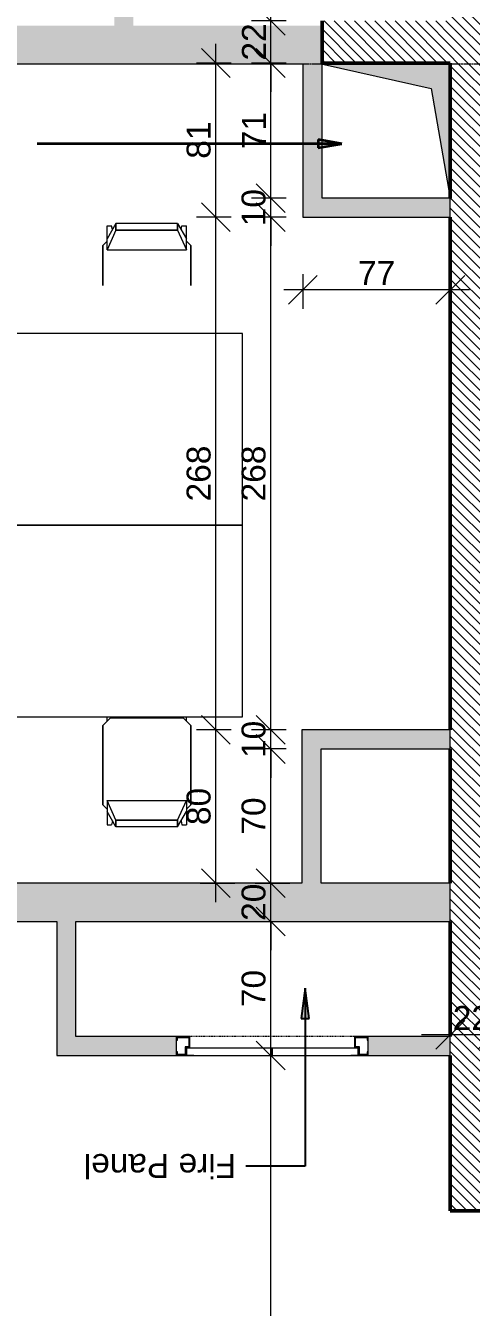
# Model space of a CAD drawing. Header units: centimetres. Extents: x -5566 to 5867, y -120 to 4683.
# Drawn here: x -4031 to -3798, y 1922 to 2590 of the extents above; entities that cross this region are included whole.
import ezdxf

# ---------------------------------------------------------------- set-up
doc = ezdxf.new("R2010")
doc.units = ezdxf.units.CM
doc.linetypes.add('Dash', pattern=[0.6, 0.3, -0.3])
doc.linetypes.add('Hidden_2', pattern=[0.6, 0.4, -0.2])
for name, color, linetype, lineweight in [('A-ANNO-DIMS', 211, 'Continuous', 5), ('A-DETL-GENF', 92, 'Continuous', 13), ('A-DETL-THIN', 151, 'Continuous', 15), ('A-DOOR', 31, 'Continuous', 13), ('A-DOOR-FRAM', 31, 'Continuous', 15), ('A-DOOR-HDLN', 31, 'Dash', 15), ('A-FLOR-OVHD', 1, 'Hidden_2', 18), ('A-WALL', 113, 'Continuous', 13), ('A-WALL-PATT', 111, 'Continuous', 20), ('G-ANNO-TEXT', 231, 'Continuous', 5), ('G-IMPT', 8, 'Continuous', 13), ('I-FURN', 30, 'Continuous', 13), ('I-WALL', 2, 'Continuous', 13)]:
    doc.layers.add(name, color=color, linetype=linetype, lineweight=lineweight)
doc.styles.add('Arial', font='arial.ttf', dxfattribs={"height": 12.5})
doc.dimstyles.new('100_200_2_5mm_Arial_cm', dxfattribs={"dimscale": 30.48, "dimtxt": 12.753242, "dimasz": 0.492126, "dimexe": 0.328084, "dimexo": 0.0625, "dimgap": 0.082021, "dimtad": 1, "dimdec": 0, "dimzin": 0, "dimdsep": 46, "dimtxsty": 'Arial', "dimblk1": 'OBLIQUE', "dimblk2": 'OBLIQUE', "dimsah": 1, "dimcen": 0.09, "dimdle": 0.328084, "dimazin": 0, "dimtfac": 1, "dimtdec": 4, "dimtix": 1, "dimtmove": 0, "dimatfit": 3, "dimfxl": 0.328084, "dimfxlon": 1, "dimtvp": 1, "dimtolj": 1, "dimtzin": 0, "dimlwd": 15, "dimlwe": 15, "dimarcsym": 2})
pattern_1 = [(315, (-4985, 4190.492), (2.6516504, 2.6516504), [])]

# ---------------------------------------------------------------- blocks, each defined once
blk = doc.blocks.new('AR_FUR_Table_Rec - L200xW100-373952-Level _9_00')
at = {"layer": 'I-FURN'}
for p, q in [((100, 50), (-100, 50)), ((-100, 50), (-100, -50)), ((100, -50), (100, 50)), ((-100, -50), (100, -50))]:
    blk.add_line(p, q, dxfattribs=at)
blk = doc.blocks.new('AR_FUR_Chair_Armless - 12ZSTG16_dwg-V15-Level _9_00')
at = {"layer": 'G-IMPT', "lineweight": 5}
for p, q in [((-57.45, 16.09), (-49.41, 20.68)), ((-57.45, 16.09), (-49.41, 20.68)), ((-56.3, 20.68), (-56.3, 18.38)), ((-49.41, 20.68), (-56.3, 20.68)), ((-54.01, 16.09), (-43.66, 20.68)), ((-54.01, 16.09), (-43.66, 20.68)), ((-43.66, 20.68), (-49.41, 20.68)), ((-48.26, 20.68), (-45.96, 22.98)), ((-45.96, 22.98), (-48.26, 20.68)), ((-45.96, 22.98), (-4.6, 22.98)), ((-4.6, 22.98), (-45.96, 22.98)), ((-43.66, 20.68), (-43.66, -20.68)), ((-0.53, 18.92), (-4.6, 22.98)), ((-0.53, 18.92), (-4.6, 22.98)), ((-2.3, 20.68), (0, 20.68)), ((-57.45, -16.09), (-57.45, 16.09)), ((-57.45, 16.09), (-54.01, 16.09)), ((-57.45, -16.09), (-57.45, 16.09)), ((-54.01, 16.09), (-57.45, 16.09)), ((-54.3, 17.89), (-56.3, 18.38)), ((-54.01, -16.09), (-54.01, 16.09)), ((-54.01, 16.09), (-54.01, -16.09)), ((-0.53, -18.92), (-0.53, 18.92)), ((-0.53, 18.92), (-0.53, -18.92)), ((0, 18.38), (-0.53, 18.03)), ((-57.45, -16.09), (-54.01, -16.09)), ((-57.45, -16.09), (-49.41, -20.68)), ((-54.01, -16.09), (-57.45, -16.09)), ((-57.45, -16.09), (-49.41, -20.68)), ((-54.3, -17.89), (-56.3, -18.38)), ((-56.3, -18.38), (-56.3, -20.68)), ((-54.01, -16.09), (-43.66, -20.68)), ((-54.01, -16.09), (-43.66, -20.68)), ((-4.6, -22.98), (-0.53, -18.92)), ((-0.53, -18.92), (-4.6, -22.98)), ((-0.53, -18.03), (0, -18.38)), ((-49.41, -20.68), (-56.3, -20.68)), ((-43.66, -20.68), (-49.41, -20.68)), ((-45.96, -22.98), (-48.26, -20.68)), ((-45.96, -22.98), (-48.26, -20.68)), ((-45.96, -22.98), (-4.6, -22.98)), ((-4.6, -22.98), (-45.96, -22.98)), ((-2.3, -20.68), (0, -20.68))]:
    blk.add_line(p, q, dxfattribs=at)
blk = doc.blocks.new('AR_FUR_Chair_Armless - AR_FUR_Chair_Armless-V16-Level _9_00')
blk.add_blockref('AR_FUR_Chair_Armless - 12ZSTG16_dwg-V15-Level _9_00', (0, 0))
blk = doc.blocks.new('AR_FUR_Chair_Armless - 12ZSTG16_dwg-385050-Level _9_00')
at = {"layer": 'G-IMPT', "lineweight": 5}
for p, q in [((-57.45, 16.09), (-49.41, 20.68)), ((-57.45, 16.09), (-49.41, 20.68)), ((-56.3, 20.68), (-56.3, 18.38)), ((-49.41, 20.68), (-56.3, 20.68)), ((-54.01, 16.09), (-43.66, 20.68)), ((-54.01, 16.09), (-43.66, 20.68)), ((-43.66, 20.68), (-49.41, 20.68)), ((-48.26, 20.68), (-45.96, 22.98)), ((-45.96, 22.98), (-48.26, 20.68)), ((-45.96, 22.98), (-25, 22.98)), ((-25, 22.98), (-45.96, 22.98)), ((-43.66, 20.68), (-43.66, -20.68)), ((-57.45, -16.09), (-57.45, 16.09)), ((-57.45, 16.09), (-54.01, 16.09)), ((-57.45, -16.09), (-57.45, 16.09)), ((-54.01, 16.09), (-57.45, 16.09)), ((-54.3, 17.89), (-56.3, 18.38)), ((-54.01, -16.09), (-54.01, 16.09)), ((-54.01, 16.09), (-54.01, -16.09)), ((-57.45, -16.09), (-54.01, -16.09)), ((-57.45, -16.09), (-49.41, -20.68)), ((-54.01, -16.09), (-57.45, -16.09)), ((-57.45, -16.09), (-49.41, -20.68)), ((-54.3, -17.89), (-56.3, -18.38)), ((-56.3, -18.38), (-56.3, -20.68)), ((-54.01, -16.09), (-43.66, -20.68)), ((-54.01, -16.09), (-43.66, -20.68)), ((-49.41, -20.68), (-56.3, -20.68)), ((-43.66, -20.68), (-49.41, -20.68)), ((-45.96, -22.98), (-48.26, -20.68)), ((-45.96, -22.98), (-48.26, -20.68)), ((-45.96, -22.98), (-25, -22.98)), ((-25, -22.98), (-45.96, -22.98))]:
    blk.add_line(p, q, dxfattribs=at)
blk = doc.blocks.new('AR_FUR_Chair_Armless - AR_FUR_Chair_Armless-1211962-Level _9_00')
at = {"extrusion": (0, 0, -1), "zscale": -1, "rotation": 180}
blk.add_blockref('AR_FUR_Chair_Armless - 12ZSTG16_dwg-385050-Level _9_00', (0, 0), dxfattribs=at)
blk = doc.blocks.new('AR_Int_Metal_Cab_Double - W100H200-1338297-Level _9_00')
at = {"layer": 'A-DOOR'}
for p, q in [((-44.8, 5), (-41, 5)), ((41, 5), (44.8, 5))]:
    blk.add_line(p, q, dxfattribs=at)
at = {"layer": 'A-DOOR', "lineweight": 15}
for p, q in [((0, 5), (-44.8, 5)), ((-44.8, 5), (-44.8, 1.2)), ((-44.8, 1.2), (0, 1.2)), ((0, 1.2), (0, 5)), ((44.8, 5), (0, 5)), ((0, 5), (0, 1.2)), ((0, 1.2), (44.8, 1.2)), ((44.8, 1.2), (44.8, 5))]:
    blk.add_line(p, q, dxfattribs=at)
at = {"layer": 'A-DOOR-FRAM'}
for p, q in [((-45, 5), (-50, 5)), ((-50, 5), (-50, 3)), ((-50, 3), (-49.5, 3)), ((-49.5, 3), (-49.5, 4.5)), ((-49.5, 4.5), (-45.5, 4.5)), ((-45.5, 4.5), (-45.5, 0.5)), ((-45.5, 0.5), (-43.5, 0.5)), ((-45, 1), (-45, 5)), ((-43, 1), (-45, 1)), ((-43.5, 0.5), (-43.5, -4.5)), ((-43, -5), (-43, 1)), ((45, 1), (43, 1)), ((43, 1), (43, -5)), ((43.5, -4.5), (43.5, 0.5)), ((43.5, 0.5), (45.5, 0.5)), ((50, 5), (45, 5)), ((45, 5), (45, 1)), ((45.5, 0.5), (45.5, 4.5)), ((45.5, 4.5), (49.5, 4.5)), ((49.5, 4.5), (49.5, 3)), ((49.5, 3), (50, 3)), ((50, 3), (50, 5)), ((-49.5, -3), (-50, -3)), ((-50, -3), (-50, -5)), ((-50, -5), (-43, -5)), ((-49.5, -4.5), (-49.5, -3)), ((-43.5, -4.5), (-49.5, -4.5)), ((43, -5), (50, -5)), ((49.5, -4.5), (43.5, -4.5)), ((50, -3), (49.5, -3)), ((49.5, -3), (49.5, -4.5)), ((50, -5), (50, -3))]:
    blk.add_line(p, q, dxfattribs=at)
at = {"layer": 'A-DOOR-HDLN'}
blk.add_line((-50, -5), (50, -5), dxfattribs=at)
blk = doc.blocks.new('_Oblique')
at = {"color": 0, "linetype": 'ByBlock', "lineweight": -2}
blk.add_line((-0.5, -0.5), (0.5, 0.5), dxfattribs=at)
blk = doc.blocks.new('DIMBLOCK33-Level _9_00')
at = {"layer": 'A-ANNO-DIMS', "color": 0, "lineweight": 15, "transparency": 16777216}
for p, q in [((-3809.5, 2055.73), (-3809.5, 2073.82)), ((-3787.5, 2055.73), (-3787.5, 2073.82)), ((-3809.5, 2063.82), (-3824.5, 2063.82)), ((-3787.5, 2063.82), (-3809.5, 2063.82)), ((-3787.5, 2063.82), (-3772.5, 2063.82))]:
    blk.add_line(p, q, dxfattribs=at)
at = {"layer": 'Defpoints', "color": 0, "transparency": 16777216}
for p in [(-3809.5, 2063.82), (-3809.5, 2053.82), (-3787.5, 2053.82)]:
    blk.add_point(p, dxfattribs=at)
at = {"layer": 'A-ANNO-DIMS', "color": 0, "lineweight": 15, "transparency": 16777216, "xscale": 15, "yscale": 15, "zscale": 15}
blk.add_blockref('_Oblique', (-3809.5, 2063.82), dxfattribs=at)
at = {"layer": 'A-ANNO-DIMS', "color": 0, "lineweight": 15, "transparency": 16777216, "xscale": 15, "yscale": 15, "zscale": 15, "rotation": 180}
blk.add_blockref('_Oblique', (-3787.5, 2063.82), dxfattribs=at)
at = {"layer": 'A-ANNO-DIMS', "color": 0, "lineweight": 15, "transparency": 16777216, "insert": (-3798.5, 2072.6), "char_height": 12.5, "width": 23.0736, "attachment_point": 5, "style": 'Arial'}
blk.add_mtext('\\A1;22', dxfattribs=at)
blk = doc.blocks.new('DIMBLOCK65-Level _9_00')
at = {"layer": 'A-ANNO-DIMS', "color": 0, "lineweight": 15, "transparency": 16777216}
for p, q in [((-3931.99, 2132.99), (-3931.99, 2232.99)), ((-3923.89, 2222.99), (-3941.99, 2222.99)), ((-3940.08, 2142.99), (-3921.99, 2142.99))]:
    blk.add_line(p, q, dxfattribs=at)
at = {"layer": 'Defpoints', "color": 0, "transparency": 16777216}
for p in [(-3931.99, 2222.99), (-3921.99, 2222.99), (-3941.99, 2142.99)]:
    blk.add_point(p, dxfattribs=at)
at = {"layer": 'A-ANNO-DIMS', "color": 0, "lineweight": 15, "transparency": 16777216, "xscale": 15, "yscale": 15, "zscale": 15}
for p, rotation in [((-3931.99, 2222.99), 90), ((-3931.99, 2142.99), 270)]:
    blk.add_blockref('_Oblique', p, dxfattribs=dict(at, rotation=rotation))
at = {"layer": 'A-ANNO-DIMS', "color": 0, "lineweight": 15, "transparency": 16777216, "insert": (-3940.87, 2182.99), "char_height": 12.5, "width": 23.0736, "attachment_point": 5, "rotation": 90, "style": 'Arial'}
blk.add_mtext('\\A1;80', dxfattribs=at)
blk = doc.blocks.new('DIMBLOCK66-Level _9_00')
at = {"layer": 'A-ANNO-DIMS', "color": 0, "lineweight": 15, "transparency": 16777216}
for p, q in [((-3931.99, 2212.99), (-3931.99, 2500.49)), ((-3923.89, 2490.49), (-3941.99, 2490.49)), ((-3923.89, 2222.99), (-3941.99, 2222.99))]:
    blk.add_line(p, q, dxfattribs=at)
at = {"layer": 'Defpoints', "color": 0, "transparency": 16777216}
for p in [(-3931.99, 2490.49), (-3921.99, 2490.49), (-3921.99, 2222.99)]:
    blk.add_point(p, dxfattribs=at)
at = {"layer": 'A-ANNO-DIMS', "color": 0, "lineweight": 15, "transparency": 16777216, "xscale": 15, "yscale": 15, "zscale": 15}
for p, rotation in [((-3931.99, 2490.49), 90), ((-3931.99, 2222.99), 270)]:
    blk.add_blockref('_Oblique', p, dxfattribs=dict(at, rotation=rotation))
at = {"layer": 'A-ANNO-DIMS', "color": 0, "lineweight": 15, "transparency": 16777216, "insert": (-3940.87, 2356.74), "char_height": 12.5, "width": 34.6103, "attachment_point": 5, "rotation": 90, "style": 'Arial'}
blk.add_mtext('\\A1;268', dxfattribs=at)
blk = doc.blocks.new('DIMBLOCK67-Level _9_00')
at = {"layer": 'A-ANNO-DIMS', "color": 0, "lineweight": 15, "transparency": 16777216}
for p, q in [((-3931.99, 2480.49), (-3931.99, 2580.99)), ((-3923.89, 2570.99), (-3941.99, 2570.99)), ((-3923.89, 2490.49), (-3941.99, 2490.49))]:
    blk.add_line(p, q, dxfattribs=at)
at = {"layer": 'Defpoints', "color": 0, "transparency": 16777216}
for p in [(-3931.99, 2570.99), (-3921.99, 2570.99), (-3921.99, 2490.49)]:
    blk.add_point(p, dxfattribs=at)
at = {"layer": 'A-ANNO-DIMS', "color": 0, "lineweight": 15, "transparency": 16777216, "xscale": 15, "yscale": 15, "zscale": 15}
for p, rotation in [((-3931.99, 2570.99), 90), ((-3931.99, 2490.49), 270)]:
    blk.add_blockref('_Oblique', p, dxfattribs=dict(at, rotation=rotation))
at = {"layer": 'A-ANNO-DIMS', "color": 0, "lineweight": 15, "transparency": 16777216, "insert": (-3940.87, 2530.74), "char_height": 12.5, "width": 23.0736, "attachment_point": 5, "rotation": 90, "style": 'Arial'}
blk.add_mtext('\\A1;81', dxfattribs=at)
blk = doc.blocks.new('DIMBLOCK111-Level _9_00')
at = {"layer": 'A-ANNO-DIMS', "color": 0, "lineweight": 15, "transparency": 16777216}
for p, q in [((-3903.3, 1602.99), (-3903.3, 2062.99)), ((-3911.39, 2052.99), (-3893.3, 2052.99)), ((-3895.2, 1612.99), (-3913.3, 1612.99))]:
    blk.add_line(p, q, dxfattribs=at)
at = {"layer": 'Defpoints', "color": 0, "transparency": 16777216}
for p in [(-3913.3, 2052.99), (-3903.3, 2052.99), (-3893.3, 1612.99)]:
    blk.add_point(p, dxfattribs=at)
at = {"layer": 'A-ANNO-DIMS', "color": 0, "lineweight": 15, "transparency": 16777216, "xscale": 15, "yscale": 15, "zscale": 15}
for p, rotation in [((-3903.3, 2052.99), 90), ((-3903.3, 1612.99), 270)]:
    blk.add_blockref('_Oblique', p, dxfattribs=dict(at, rotation=rotation))
at = {"layer": 'A-ANNO-DIMS', "color": 0, "lineweight": 15, "transparency": 16777216, "insert": (-3912.18, 1832.99), "char_height": 12.5, "width": 34.6103, "attachment_point": 5, "rotation": 90, "style": 'Arial'}
blk.add_mtext('\\A1;440', dxfattribs=at)
blk = doc.blocks.new('DIMBLOCK112-Level _9_00')
at = {"layer": 'A-ANNO-DIMS', "color": 0, "lineweight": 15, "transparency": 16777216}
for p, q in [((-3903.3, 2042.99), (-3903.3, 2132.99)), ((-3911.39, 2122.99), (-3893.3, 2122.99)), ((-3911.39, 2052.99), (-3893.3, 2052.99))]:
    blk.add_line(p, q, dxfattribs=at)
at = {"layer": 'Defpoints', "color": 0, "transparency": 16777216}
for p in [(-3913.3, 2122.99), (-3903.3, 2122.99), (-3913.3, 2052.99)]:
    blk.add_point(p, dxfattribs=at)
at = {"layer": 'A-ANNO-DIMS', "color": 0, "lineweight": 15, "transparency": 16777216, "xscale": 15, "yscale": 15, "zscale": 15}
for p, rotation in [((-3903.3, 2122.99), 90), ((-3903.3, 2052.99), 270)]:
    blk.add_blockref('_Oblique', p, dxfattribs=dict(at, rotation=rotation))
at = {"layer": 'A-ANNO-DIMS', "color": 0, "lineweight": 15, "transparency": 16777216, "insert": (-3912.18, 2087.99), "char_height": 12.5, "width": 23.0736, "attachment_point": 5, "rotation": 90, "style": 'Arial'}
blk.add_mtext('\\A1;70', dxfattribs=at)
blk = doc.blocks.new('DIMBLOCK113-Level _9_00')
at = {"layer": 'A-ANNO-DIMS', "color": 0, "lineweight": 15, "transparency": 16777216}
for p, q in [((-3903.3, 2142.99), (-3903.3, 2157.99)), ((-3911.39, 2142.99), (-3893.3, 2142.99)), ((-3903.3, 2122.99), (-3903.3, 2142.99)), ((-3911.39, 2122.99), (-3893.3, 2122.99)), ((-3903.3, 2122.99), (-3903.3, 2107.99))]:
    blk.add_line(p, q, dxfattribs=at)
at = {"layer": 'Defpoints', "color": 0, "transparency": 16777216}
for p in [(-3913.3, 2142.99), (-3903.3, 2142.99), (-3913.3, 2122.99)]:
    blk.add_point(p, dxfattribs=at)
at = {"layer": 'A-ANNO-DIMS', "color": 0, "lineweight": 15, "transparency": 16777216, "xscale": 15, "yscale": 15, "zscale": 15}
for p, rotation in [((-3903.3, 2142.99), 270), ((-3903.3, 2122.99), 90)]:
    blk.add_blockref('_Oblique', p, dxfattribs=dict(at, rotation=rotation))
at = {"layer": 'A-ANNO-DIMS', "color": 0, "lineweight": 15, "transparency": 16777216, "insert": (-3912.18, 2132.99), "char_height": 12.5, "width": 23.0736, "attachment_point": 5, "rotation": 90, "style": 'Arial'}
blk.add_mtext('\\A1;20', dxfattribs=at)
blk = doc.blocks.new('DIMBLOCK114-Level _9_00')
at = {"layer": 'A-ANNO-DIMS', "color": 0, "lineweight": 15, "transparency": 16777216}
for p, q in [((-3903.3, 2132.99), (-3903.3, 2222.99)), ((-3895.2, 2212.99), (-3913.3, 2212.99)), ((-3911.39, 2142.99), (-3893.3, 2142.99))]:
    blk.add_line(p, q, dxfattribs=at)
at = {"layer": 'Defpoints', "color": 0, "transparency": 16777216}
for p in [(-3903.3, 2212.99), (-3893.3, 2212.99), (-3913.3, 2142.99)]:
    blk.add_point(p, dxfattribs=at)
at = {"layer": 'A-ANNO-DIMS', "color": 0, "lineweight": 15, "transparency": 16777216, "xscale": 15, "yscale": 15, "zscale": 15}
for p, rotation in [((-3903.3, 2212.99), 90), ((-3903.3, 2142.99), 270)]:
    blk.add_blockref('_Oblique', p, dxfattribs=dict(at, rotation=rotation))
at = {"layer": 'A-ANNO-DIMS', "color": 0, "lineweight": 15, "transparency": 16777216, "insert": (-3912.18, 2177.99), "char_height": 12.5, "width": 23.0736, "attachment_point": 5, "rotation": 90, "style": 'Arial'}
blk.add_mtext('\\A1;70', dxfattribs=at)
blk = doc.blocks.new('DIMBLOCK115-Level _9_00')
at = {"layer": 'A-ANNO-DIMS', "color": 0, "lineweight": 15, "transparency": 16777216}
for p, q in [((-3903.3, 2222.99), (-3903.3, 2237.99)), ((-3895.2, 2222.99), (-3913.3, 2222.99)), ((-3903.3, 2212.99), (-3903.3, 2222.99)), ((-3895.2, 2212.99), (-3913.3, 2212.99)), ((-3903.3, 2212.99), (-3903.3, 2197.99))]:
    blk.add_line(p, q, dxfattribs=at)
at = {"layer": 'Defpoints', "color": 0, "transparency": 16777216}
for p in [(-3903.3, 2222.99), (-3893.3, 2222.99), (-3893.3, 2212.99)]:
    blk.add_point(p, dxfattribs=at)
at = {"layer": 'A-ANNO-DIMS', "color": 0, "lineweight": 15, "transparency": 16777216, "xscale": 15, "yscale": 15, "zscale": 15}
for p, rotation in [((-3903.3, 2222.99), 270), ((-3903.3, 2212.99), 90)]:
    blk.add_blockref('_Oblique', p, dxfattribs=dict(at, rotation=rotation))
at = {"layer": 'A-ANNO-DIMS', "color": 0, "lineweight": 15, "transparency": 16777216, "insert": (-3912.18, 2217.99), "char_height": 12.5, "width": 23.0736, "attachment_point": 5, "rotation": 90, "style": 'Arial'}
blk.add_mtext('\\A1;10', dxfattribs=at)
blk = doc.blocks.new('DIMBLOCK116-Level _9_00')
at = {"layer": 'A-ANNO-DIMS', "color": 0, "lineweight": 15, "transparency": 16777216}
for p, q in [((-3903.3, 2212.99), (-3903.3, 2500.49)), ((-3895.2, 2490.49), (-3913.3, 2490.49)), ((-3895.2, 2222.99), (-3913.3, 2222.99))]:
    blk.add_line(p, q, dxfattribs=at)
at = {"layer": 'Defpoints', "color": 0, "transparency": 16777216}
for p in [(-3903.3, 2490.49), (-3893.3, 2490.49), (-3893.3, 2222.99)]:
    blk.add_point(p, dxfattribs=at)
at = {"layer": 'A-ANNO-DIMS', "color": 0, "lineweight": 15, "transparency": 16777216, "xscale": 15, "yscale": 15, "zscale": 15}
for p, rotation in [((-3903.3, 2490.49), 90), ((-3903.3, 2222.99), 270)]:
    blk.add_blockref('_Oblique', p, dxfattribs=dict(at, rotation=rotation))
at = {"layer": 'A-ANNO-DIMS', "color": 0, "lineweight": 15, "transparency": 16777216, "insert": (-3912.18, 2356.74), "char_height": 12.5, "width": 34.6103, "attachment_point": 5, "rotation": 90, "style": 'Arial'}
blk.add_mtext('\\A1;268', dxfattribs=at)
blk = doc.blocks.new('DIMBLOCK117-Level _9_00')
at = {"layer": 'A-ANNO-DIMS', "color": 0, "lineweight": 15, "transparency": 16777216}
for p, q in [((-3903.3, 2500.49), (-3903.3, 2515.49)), ((-3895.2, 2500.49), (-3913.3, 2500.49)), ((-3903.3, 2490.49), (-3903.3, 2500.49)), ((-3895.2, 2490.49), (-3913.3, 2490.49)), ((-3903.3, 2490.49), (-3903.3, 2475.49))]:
    blk.add_line(p, q, dxfattribs=at)
at = {"layer": 'Defpoints', "color": 0, "transparency": 16777216}
for p in [(-3903.3, 2500.49), (-3893.3, 2500.49), (-3893.3, 2490.49)]:
    blk.add_point(p, dxfattribs=at)
at = {"layer": 'A-ANNO-DIMS', "color": 0, "lineweight": 15, "transparency": 16777216, "xscale": 15, "yscale": 15, "zscale": 15}
for p, rotation in [((-3903.3, 2500.49), 270), ((-3903.3, 2490.49), 90)]:
    blk.add_blockref('_Oblique', p, dxfattribs=dict(at, rotation=rotation))
at = {"layer": 'A-ANNO-DIMS', "color": 0, "lineweight": 15, "transparency": 16777216, "insert": (-3912.18, 2495.49), "char_height": 12.5, "width": 23.0736, "attachment_point": 5, "rotation": 90, "style": 'Arial'}
blk.add_mtext('\\A1;10', dxfattribs=at)
blk = doc.blocks.new('DIMBLOCK118-Level _9_00')
at = {"layer": 'A-ANNO-DIMS', "color": 0, "lineweight": 15, "transparency": 16777216}
for p, q in [((-3903.3, 2490.49), (-3903.3, 2580.99)), ((-3895.2, 2570.99), (-3913.3, 2570.99)), ((-3895.2, 2500.49), (-3913.3, 2500.49))]:
    blk.add_line(p, q, dxfattribs=at)
at = {"layer": 'Defpoints', "color": 0, "transparency": 16777216}
for p in [(-3903.3, 2570.99), (-3893.3, 2570.99), (-3893.3, 2500.49)]:
    blk.add_point(p, dxfattribs=at)
at = {"layer": 'A-ANNO-DIMS', "color": 0, "lineweight": 15, "transparency": 16777216, "xscale": 15, "yscale": 15, "zscale": 15}
for p, rotation in [((-3903.3, 2570.99), 90), ((-3903.3, 2500.49), 270)]:
    blk.add_blockref('_Oblique', p, dxfattribs=dict(at, rotation=rotation))
at = {"layer": 'A-ANNO-DIMS', "color": 0, "lineweight": 15, "transparency": 16777216, "insert": (-3912.07, 2535.74), "char_height": 12.5, "width": 23.0736, "attachment_point": 5, "rotation": 90, "style": 'Arial'}
blk.add_mtext('\\A1;71', dxfattribs=at)
blk = doc.blocks.new('DIMBLOCK119-Level _9_00')
at = {"layer": 'A-ANNO-DIMS', "color": 0, "lineweight": 15, "transparency": 16777216}
for p, q in [((-3903.3, 2592.99), (-3903.3, 2607.99)), ((-3895.2, 2592.99), (-3913.3, 2592.99)), ((-3903.3, 2570.99), (-3903.3, 2592.99)), ((-3895.2, 2570.99), (-3913.3, 2570.99)), ((-3903.3, 2570.99), (-3903.3, 2555.99))]:
    blk.add_line(p, q, dxfattribs=at)
at = {"layer": 'Defpoints', "color": 0, "transparency": 16777216}
for p in [(-3903.3, 2592.99), (-3893.3, 2592.99), (-3893.3, 2570.99)]:
    blk.add_point(p, dxfattribs=at)
at = {"layer": 'A-ANNO-DIMS', "color": 0, "lineweight": 15, "transparency": 16777216, "xscale": 15, "yscale": 15, "zscale": 15}
for p, rotation in [((-3903.3, 2592.99), 270), ((-3903.3, 2570.99), 90)]:
    blk.add_blockref('_Oblique', p, dxfattribs=dict(at, rotation=rotation))
at = {"layer": 'A-ANNO-DIMS', "color": 0, "lineweight": 15, "transparency": 16777216, "insert": (-3912.07, 2581.99), "char_height": 12.5, "width": 23.0736, "attachment_point": 5, "rotation": 90, "style": 'Arial'}
blk.add_mtext('\\A1;22', dxfattribs=at)
blk = doc.blocks.new('DIMBLOCK120-Level _9_00')
at = {"layer": 'A-ANNO-DIMS', "color": 0, "lineweight": 15, "transparency": 16777216}
for p, q in [((-3903.3, 2582.99), (-3903.3, 2810.49)), ((-3911.39, 2800.49), (-3893.3, 2800.49)), ((-3895.2, 2592.99), (-3913.3, 2592.99))]:
    blk.add_line(p, q, dxfattribs=at)
at = {"layer": 'Defpoints', "color": 0, "transparency": 16777216}
for p in [(-3913.3, 2800.49), (-3903.3, 2800.49), (-3893.3, 2592.99)]:
    blk.add_point(p, dxfattribs=at)
at = {"layer": 'A-ANNO-DIMS', "color": 0, "lineweight": 15, "transparency": 16777216, "xscale": 15, "yscale": 15, "zscale": 15}
for p, rotation in [((-3903.3, 2800.49), 90), ((-3903.3, 2592.99), 270)]:
    blk.add_blockref('_Oblique', p, dxfattribs=dict(at, rotation=rotation))
at = {"layer": 'A-ANNO-DIMS', "color": 0, "lineweight": 15, "transparency": 16777216, "insert": (-3912.18, 2696.74), "char_height": 12.5, "width": 34.6103, "attachment_point": 5, "rotation": 90, "style": 'Arial'}
blk.add_mtext('\\A1;208', dxfattribs=at)
blk = doc.blocks.new('DIMBLOCK264-Level _9_00')
at = {"layer": 'A-ANNO-DIMS', "color": 0, "lineweight": 15, "transparency": 16777216}
for p, q in [((-3809.5, 2444.54), (-3809.5, 2462.63)), ((-3886.5, 2460.73), (-3886.5, 2442.63)), ((-3799.5, 2452.63), (-3896.5, 2452.63))]:
    blk.add_line(p, q, dxfattribs=at)
at = {"layer": 'Defpoints', "color": 0, "transparency": 16777216}
for p in [(-3886.5, 2462.63), (-3886.5, 2452.63), (-3809.5, 2442.63)]:
    blk.add_point(p, dxfattribs=at)
at = {"layer": 'A-ANNO-DIMS', "color": 0, "lineweight": 15, "transparency": 16777216, "xscale": 15, "yscale": 15, "zscale": 15, "rotation": 180}
blk.add_blockref('_Oblique', (-3886.5, 2452.63), dxfattribs=at)
at = {"layer": 'A-ANNO-DIMS', "color": 0, "lineweight": 15, "transparency": 16777216, "xscale": 15, "yscale": 15, "zscale": 15}
blk.add_blockref('_Oblique', (-3809.5, 2452.63), dxfattribs=at)
at = {"layer": 'A-ANNO-DIMS', "color": 0, "lineweight": 15, "transparency": 16777216, "insert": (-3848, 2461.38), "char_height": 12.5, "width": 23.0736, "attachment_point": 5, "style": 'Arial'}
blk.add_mtext('\\A1;77', dxfattribs=at)

msp = doc.modelspace()

# ---------------------------------------------------------------- hatches: boundary and pattern name
at = {"layer": 'A-DETL-GENF'}
msp.add_hatch(color=9, dxfattribs=at).paths.add_polyline_path([(-3876.5, 2570.49), (-3876.5, 2570.38), (-3819.57, 2557.61), (-3809.5, 2500.49), (-3809.5, 2570.49), (-3824.17, 2570.49)], flags=0)
at = {"layer": 'A-WALL-PATT', "lineweight": 13}
h = msp.add_hatch(dxfattribs=at)
h.set_pattern_fill('FP_1', color=8, angle=-90, style=0, pattern_type=2)
h.set_pattern_definition(pattern_1)
h.paths.add_polyline_path([(-3809.5, 2573.57), (-3809.5, 2570.99), (-3787.5, 2570.99), (-3787.5, 3370.49), (-3809.5, 3370.49), (-3809.5, 2590.11)], flags=0)
h = msp.add_hatch(color=256, dxfattribs=at)
h.paths.add_polyline_path([(-3985, 2590.49), (-3975, 2590.49), (-3975, 2599.49), (-3985, 2599.49), (-3985, 2592.75)], flags=0)
h.paths.add_polyline_path([(-3985, 2765.49), (-3985, 2689.49), (-3975, 2689.49), (-3975, 2820.49), (-3985, 2820.49), (-3985, 2775.99)], flags=0)
for points in [[(-4365, 2590.49), (-4365, 2570.49), (-3886.5, 2570.49), (-3886.5, 2590.49), (-4304.48, 2590.49)], [(-3886.5, 2490.49), (-3876.5, 2490.49), (-3876.5, 2590.49), (-3886.5, 2590.49), (-3886.5, 2494.9)], [(-3876.5, 2500.49), (-3876.5, 2490.49), (-3809.5, 2490.49), (-3809.5, 2500.49)], [(-3887, 2222.99), (-3887, 2142.99), (-3877, 2142.99), (-3877, 2222.99)], [(-3877, 2222.99), (-3877, 2212.99), (-3809.5, 2212.99), (-3809.5, 2222.99), (-3826.55, 2222.99)], [(-4015, 2122.99), (-4015, 2052.99), (-4005, 2052.99), (-4005, 2122.99)]]:
    msp.add_hatch(color=256, dxfattribs=at).paths.add_polyline_path(points, flags=0)
h = msp.add_hatch(dxfattribs=at)
h.set_pattern_fill('FP_1', color=8, angle=-90, style=0, pattern_type=2)
h.set_pattern_definition(pattern_1)
h.paths.add_polyline_path([(-3876.5, 2581.43), (-3876.5, 2570.99), (-3809.5, 2570.99), (-3809.5, 2592.99), (-3876.5, 2592.99), (-3876.5, 2590.11)], flags=0)
h = msp.add_hatch(dxfattribs=at)
h.set_pattern_fill('FP_1', color=8, angle=-90, style=0, pattern_type=2)
h.set_pattern_definition(pattern_1)
h.paths.add_polyline_path([(-3809.5, 2570.99), (-3809.5, 1971.99), (-3787.5, 1971.99), (-3787.5, 2570.99), (-3790.73, 2570.99)], flags=0)
h = msp.add_hatch(color=256, dxfattribs=at)
h.paths.add_polyline_path([(-4985.5, 2122.99), (-4945, 2122.99), (-4945, 2142.99), (-4985.5, 2142.99)], flags=0)
h.paths.add_polyline_path([(-4825, 2122.99), (-3809.5, 2122.99), (-3809.5, 2142.99), (-4825, 2142.99)], flags=0)
h = msp.add_hatch(color=256, dxfattribs=at)
h.paths.add_polyline_path([(-4005, 2052.99), (-3952.5, 2052.99), (-3952.5, 2062.99), (-4005, 2062.99)], flags=0)
h.paths.add_polyline_path([(-3852.5, 2062.99), (-3852.5, 2052.99), (-3809.5, 2052.99), (-3809.5, 2062.99), (-3823.69, 2062.99)], flags=0)
at = {"layer": 'G-ANNO-TEXT', "lineweight": 35}
msp.add_hatch(color=7, dxfattribs=at).paths.add_polyline_path([(-3866.08, 2528.88), (-3878.58, 2531.09), (-3878.58, 2526.68)], flags=0)
at = {"layer": 'G-ANNO-TEXT', "lineweight": 25}
msp.add_hatch(color=250, dxfattribs=at).paths.add_polyline_path([(-3885.33, 2088.16), (-3887.42, 2072.28), (-3883.24, 2072.28)], flags=0)

# ---------------------------------------------------------------- linework, layer by layer
at = {"layer": 'A-DETL-THIN'}
for p, q in [((-3809.5, 2570.49), (-3877, 2570.49)), ((-3877, 2570.49), (-3819.57, 2557.61)), ((-3809.5, 2500.49), (-3809.5, 2570.49)), ((-3819.57, 2557.61), (-3809.5, 2500.49))]:
    msp.add_line(p, q, dxfattribs=at)
at = {"layer": 'A-FLOR-OVHD'}
msp.add_line((-5007.5, 2570.49), (-3787.5, 2570.49), dxfattribs=at)
at = {"layer": 'A-WALL'}
for p, q in [((-3809.5, 2490.49), (-3809.5, 2500.49)), ((-3809.5, 2212.99), (-3809.5, 2222.99)), ((-3809.5, 2122.99), (-3809.5, 2142.99)), ((-3809.5, 2052.99), (-3809.5, 2062.99))]:
    msp.add_line(p, q, dxfattribs=at)
at = {"layer": 'A-WALL', "lineweight": 20}
for p, q in [((-3887, 2142.99), (-4395, 2142.99)), ((-3809.5, 2142.99), (-3877, 2142.99)), ((-4821.5, 2122.99), (-4015, 2122.99)), ((-4005, 2122.99), (-3809.5, 2122.99))]:
    msp.add_line(p, q, dxfattribs=at)
at = {"layer": 'G-ANNO-TEXT', "color": 7, "lineweight": 35}
for p, q in [((-3866.08, 2528.88), (-4025.18, 2528.88)), ((-3866.08, 2528.88), (-3878.58, 2531.09)), ((-3878.58, 2531.09), (-3878.58, 2526.68)), ((-3878.58, 2526.68), (-3866.08, 2528.88))]:
    msp.add_line(p, q, dxfattribs=at)
at = {"layer": 'G-ANNO-TEXT', "color": 250, "lineweight": 25}
for p, q in [((-3885.33, 2088.16), (-3887.42, 2072.28)), ((-3883.24, 2072.28), (-3885.33, 2088.16)), ((-3885.33, 2088.16), (-3885.33, 1995.35)), ((-3887.42, 2072.28), (-3883.24, 2072.28)), ((-3885.33, 1995.35), (-3916.36, 1995.35))]:
    msp.add_line(p, q, dxfattribs=at)
at = {"layer": 'I-WALL', "lineweight": 50}
for p, q in [((-3876.5, 2592.99), (-3876.5, 2570.99)), ((-3876.5, 2570.99), (-3809.5, 2570.99)), ((-3809.5, 2570.99), (-3809.5, 2500.49)), ((-3809.5, 2490.49), (-3809.5, 2222.99)), ((-3809.5, 2212.99), (-3809.5, 2142.99)), ((-3809.5, 2122.99), (-3809.5, 2062.99)), ((-3809.5, 2052.99), (-3809.5, 1971.99)), ((-3809.5, 1971.99), (-3760, 1971.99))]:
    msp.add_line(p, q, dxfattribs=at)
at = {"layer": 'I-WALL', "lineweight": 20}
for p, q in [((-4365, 2570.49), (-3886.5, 2570.49)), ((-3886.5, 2570.49), (-3886.5, 2490.49)), ((-3876.5, 2500.49), (-3876.5, 2570.99)), ((-3809.5, 2500.49), (-3876.5, 2500.49)), ((-3886.5, 2490.49), (-3809.5, 2490.49)), ((-3887, 2222.99), (-3887, 2142.99)), ((-3809.5, 2222.99), (-3887, 2222.99)), ((-3877, 2142.99), (-3877, 2212.99)), ((-3877, 2212.99), (-3809.5, 2212.99)), ((-4015, 2122.99), (-4015, 2052.99)), ((-4005, 2062.99), (-4005, 2122.99)), ((-3952.5, 2062.99), (-4005, 2062.99)), ((-3952.5, 2052.99), (-3952.5, 2062.99)), ((-3809.5, 2062.99), (-3852.5, 2062.99)), ((-3852.5, 2062.99), (-3852.5, 2052.99)), ((-4015, 2052.99), (-3952.5, 2052.99)), ((-3852.5, 2052.99), (-3809.5, 2052.99))]:
    msp.add_line(p, q, dxfattribs=at)

# ---------------------------------------------------------------- block references
at = {"layer": 'A-DOOR', "rotation": 180}
msp.add_blockref('AR_Int_Metal_Cab_Double - W100H200-1338297-Level _9_00', (-3902.5, 2057.99), dxfattribs=at)
at = {"layer": 'I-FURN'}
for name, p, rotation in [('AR_FUR_Chair_Armless - AR_FUR_Chair_Armless-1211962-Level _9_00', (-3968, 2429.79), 270), ('AR_FUR_Table_Rec - L200xW100-373952-Level _9_00', (-4018, 2379.79), 180), ('AR_FUR_Table_Rec - L200xW100-373952-Level _9_00', (-4018, 2279.79), 180), ('AR_FUR_Chair_Armless - AR_FUR_Chair_Armless-V16-Level _9_00', (-3968, 2229.79), 89.99999999999999)]:
    msp.add_blockref(name, p, dxfattribs=dict(at, rotation=rotation))

# ---------------------------------------------------------------- texts
at = {"layer": 'G-ANNO-TEXT', "color": 7, "lineweight": 25, "insert": (-3921.36, 1989.1), "char_height": 12.5, "width": 95, "attachment_point": 1, "rotation": 180, "style": 'Arial'}
msp.add_mtext('Fire Panel', dxfattribs=at)

# ---------------------------------------------------------------- dimensions: what is measured, and where the dimension line sits
at = {"layer": 'A-ANNO-DIMS', "lineweight": 15}
for base, p1, p2, override, picture, middle in [((-3903.29572662, 2800.49172688), (-3893.29572662, 2592.99172688), (-3913.29572662, 2800.49172688), {"dimpost": '<>', "dimfxl": 208.461627}, 'DIMBLOCK120-Level _9_00', (-3912.17788896, 2696.74172688)), ((-3903.3, 2592.99), (-3893.3, 2570.99), (-3893.3, 2592.99), {"dimpost": '<>', "dimfxl": 22}, 'DIMBLOCK119-Level _9_00', (-3912.07, 2581.99)), ((-3931.98872204, 2570.99172688), (-3921.98872204, 2490.49172688), (-3921.98872204, 2570.99172688), {"dimpost": '<>', "dimfxl": 80.5}, 'DIMBLOCK67-Level _9_00', (-3940.87088439, 2530.74172688)), ((-3903.29572662, 2570.99172688), (-3893.29572662, 2500.49172688), (-3893.29572662, 2570.99172688), {"dimpost": '<>', "dimfxl": 70.5}, 'DIMBLOCK118-Level _9_00', (-3912.07130642, 2535.74172688)), ((-3903.3, 2500.49), (-3893.3, 2490.49), (-3893.3, 2500.49), {"dimpost": '<>', "dimfxl": 10}, 'DIMBLOCK117-Level _9_00', (-3912.18, 2495.49)), ((-3931.98872204, 2490.49172688), (-3921.98872204, 2222.99172688), (-3921.98872204, 2490.49172688), {"dimpost": '<>', "dimfxl": 267.5}, 'DIMBLOCK66-Level _9_00', (-3940.87088439, 2356.74172688)), ((-3903.29572662, 2490.49172688), (-3893.29572662, 2222.99172688), (-3893.29572662, 2490.49172688), {"dimpost": '<>', "dimfxl": 267.5}, 'DIMBLOCK116-Level _9_00', (-3912.17788896, 2356.74172688)), ((-3903.3, 2222.99), (-3893.3, 2212.99), (-3893.3, 2222.99), {"dimpost": '<>', "dimfxl": 10}, 'DIMBLOCK115-Level _9_00', (-3912.18, 2217.99)), ((-3931.99, 2222.99), (-3941.99, 2142.99), (-3921.99, 2222.99), {"dimpost": '<>', "dimfxl": 82.462113}, 'DIMBLOCK65-Level _9_00', (-3940.87, 2182.99)), ((-3903.3, 2212.99), (-3913.3, 2142.99), (-3893.3, 2212.99), {"dimpost": '<>', "dimfxl": 72.801099}, 'DIMBLOCK114-Level _9_00', (-3912.18, 2177.99)), ((-3903.3, 2142.99), (-3913.3, 2122.99), (-3913.3, 2142.99), {"dimpost": '<>', "dimfxl": 20}, 'DIMBLOCK113-Level _9_00', (-3912.18, 2132.99)), ((-3903.3, 2122.99), (-3913.3, 2052.99), (-3913.3, 2122.99), {"dimpost": '<>', "dimfxl": 70}, 'DIMBLOCK112-Level _9_00', (-3912.18, 2087.99)), ((-3903.3, 2052.99), (-3893.3, 1612.99), (-3913.3, 2052.99), {"dimpost": '<>', "dimfxl": 440.454311}, 'DIMBLOCK111-Level _9_00', (-3912.18, 1832.99))]:
    dim = msp.add_linear_dim(base=base, p1=p1, p2=p2, angle=270, dimstyle='100_200_2_5mm_Arial_cm', override=override, dxfattribs=at)
    dim.commit()
    dim.dimension.update_dxf_attribs({"geometry": picture, "text_midpoint": middle})
for base, p1, p2, override, picture, middle in [((-3886.5, 2452.63), (-3809.5, 2442.63), (-3886.5, 2462.63), {"dimpost": '<>', "dimfxl": 79.555012}, 'DIMBLOCK264-Level _9_00', (-3848, 2461.38)), ((-3809.5, 2063.82), (-3787.5, 2053.82), (-3809.5, 2053.82), {"dimpost": '<>', "dimfxl": 22}, 'DIMBLOCK33-Level _9_00', (-3798.5, 2072.6))]:
    dim = msp.add_linear_dim(base=base, p1=p1, p2=p2, dimstyle='100_200_2_5mm_Arial_cm', override=override, dxfattribs=at)
    dim.commit()
    dim.dimension.update_dxf_attribs({"geometry": picture, "text_midpoint": middle})

doc.saveas('drawing.dxf')
